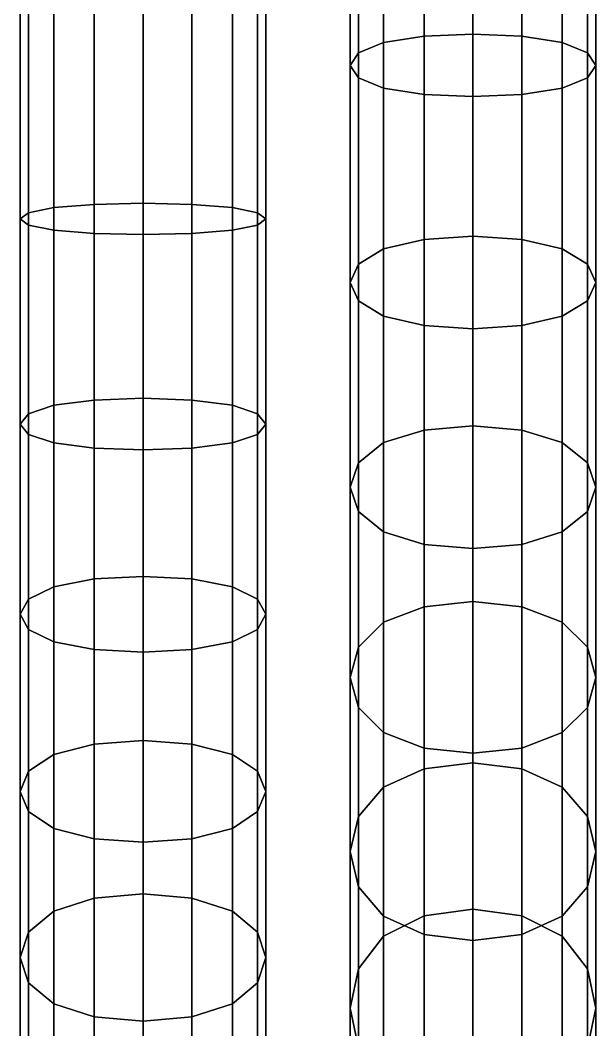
# Model space of a CAD drawing. Extents: x -10606 to 81047, y -69897 to 84397.
# Drawn here: x 65787 to 76256, y 15662 to 34024 of the extents above; entities that cross this region are included whole.
import ezdxf

# ---------------------------------------------------------------- set-up
doc = ezdxf.new("R2010")
doc.units = 0

msp = doc.modelspace()

# ---------------------------------------------------------------- linework, layer by layer
for points in [[(71939.171875, 37408.417969, 29088.236328), (72396.203125, 37505.609375, 29776.369141), (72396.203125, 33615.238281, 29970.71875), (71939.171875, 33428.035156, 29304.916016)], [(72396.203125, 37505.609375, 29776.369141), (73132.53125, 37565.929688, 30203.486328), (73132.53125, 33731.433594, 30383.976563), (72396.203125, 33615.238281, 29970.71875)], [(73132.53125, 37565.929688, 30203.486328), (74021.203125, 37586.035156, 30345.859375), (74021.203125, 33770.164063, 30521.730469), (73132.53125, 33731.433594, 30383.976563)], [(74021.203125, 37586.035156, 30345.859375), (74909.875, 37565.929688, 30203.486328), (74909.875, 33731.433594, 30383.976563), (74021.203125, 33770.164063, 30521.730469)], [(74909.875, 37565.929688, 30203.486328), (75646.203125, 37505.605469, 29776.369141), (75646.203125, 33615.238281, 29970.71875), (74909.875, 33731.433594, 30383.976563)], [(76103.234375, 37408.417969, 29088.236328), (76103.234375, 33428.035156, 29304.916016), (75646.203125, 33615.238281, 29970.71875), (75646.203125, 37505.605469, 29776.369141)], [(71786.828125, 37291.125, 28257.730469), (71939.171875, 37408.417969, 29088.236328), (71939.171875, 33428.035156, 29304.916016), (71786.828125, 33202.101563, 28501.357422)], [(71939.171875, 37173.828125, 27427.224609), (71786.828125, 37291.125, 28257.730469), (71786.828125, 33202.101563, 28501.357422), (71939.171875, 32976.167969, 27697.800781)], [(76255.578125, 37291.125, 28257.730469), (76255.578125, 33202.101563, 28501.357422), (76103.234375, 33428.035156, 29304.916016), (76103.234375, 37408.417969, 29088.236328)], [(76103.234375, 37173.828125, 27427.224609), (76103.234375, 32976.167969, 27697.800781), (76255.578125, 33202.101563, 28501.357422), (76255.578125, 37291.125, 28257.730469)], [(72396.203125, 37076.640625, 26739.091797), (71939.171875, 37173.828125, 27427.224609), (71939.171875, 32976.167969, 27697.800781), (72396.203125, 32788.964844, 27031.996094)], [(75646.203125, 37076.640625, 26739.091797), (75646.203125, 32788.964844, 27031.996094), (76103.234375, 32976.167969, 27697.800781), (76103.234375, 37173.828125, 27427.224609)], [(72396.203125, 37076.640625, 26739.091797), (72396.203125, 32788.964844, 27031.996094), (73132.53125, 32672.769531, 26618.738281), (73132.53125, 37016.320313, 26311.974609)], [(73132.53125, 37016.320313, 26311.974609), (73132.53125, 32672.769531, 26618.738281), (74021.203125, 32634.037109, 26480.986328), (74021.203125, 36996.210938, 26169.601563)], [(74021.203125, 36996.210938, 26169.601563), (74021.203125, 32634.037109, 26480.986328), (74909.875, 32672.769531, 26618.738281), (74909.875, 37016.320313, 26311.974609)], [(74909.875, 37016.320313, 26311.974609), (74909.875, 32672.769531, 26618.738281), (75646.203125, 32788.964844, 27031.996094), (75646.203125, 37076.640625, 26739.091797)], [(66396.203125, 30616.324219, 70914.5), (67132.53125, 30674.410156, 70475.632813), (67132.53125, 34547.867188, 71261.875), (66396.203125, 34519.242188, 71707.617188)], [(67132.53125, 30674.410156, 70475.632813), (68021.203125, 30693.773438, 70329.34375), (68021.203125, 34557.410156, 71113.296875), (67132.53125, 34547.867188, 71261.875)], [(68021.203125, 30693.773438, 70329.34375), (68909.875, 30674.410156, 70475.632813), (68909.875, 34547.867188, 71261.875), (68021.203125, 34557.410156, 71113.296875)], [(68909.875, 30674.410156, 70475.632813), (69646.203125, 30616.324219, 70914.5), (69646.203125, 34519.242188, 71707.617188), (68909.875, 34547.867188, 71261.875)], [(65939.171875, 30522.738281, 71621.5625), (65939.171875, 34473.125, 72425.75), (65786.828125, 34417.464844, 73292.46875), (65786.828125, 30409.791016, 72474.914063)], [(65786.828125, 30409.791016, 72474.914063), (65786.828125, 34417.464844, 73292.46875), (65939.171875, 34361.804688, 74159.179688), (65939.171875, 30296.841797, 73328.265625)], [(66396.203125, 30616.324219, 70914.5), (66396.203125, 34519.242188, 71707.617188), (65939.171875, 34473.125, 72425.75), (65939.171875, 30522.738281, 71621.5625)], [(65939.171875, 30296.841797, 73328.265625), (65939.171875, 34361.804688, 74159.179688), (66396.203125, 34315.6875, 74877.3125), (66396.203125, 30203.257813, 74035.328125)], [(69646.203125, 30616.324219, 70914.5), (70103.234375, 30522.738281, 71621.5625), (70103.234375, 34473.125, 72425.75), (69646.203125, 34519.242188, 71707.617188)], [(70103.234375, 30296.841797, 73328.265625), (69646.203125, 30203.257813, 74035.328125), (69646.203125, 34315.6875, 74877.3125), (70103.234375, 34361.804688, 74159.179688)], [(70103.234375, 30522.738281, 71621.5625), (70255.578125, 30409.791016, 72474.914063), (70255.578125, 34417.464844, 73292.46875), (70103.234375, 34473.125, 72425.75)], [(70255.578125, 30409.791016, 72474.914063), (70103.234375, 30296.841797, 73328.265625), (70103.234375, 34361.804688, 74159.179688), (70255.578125, 34417.464844, 73292.46875)], [(66396.203125, 30203.257813, 74035.328125), (66396.203125, 34315.6875, 74877.3125), (67132.53125, 34287.0625, 75323.054688), (67132.53125, 30145.171875, 74474.195313)], [(67132.53125, 30145.171875, 74474.195313), (67132.53125, 34287.0625, 75323.054688), (68021.203125, 34277.519531, 75471.632813), (68021.203125, 30125.808594, 74620.484375)], [(68021.203125, 30125.808594, 74620.484375), (68021.203125, 34277.519531, 75471.632813), (68909.875, 34287.0625, 75323.054688), (68909.875, 30145.171875, 74474.195313)], [(68909.875, 30145.171875, 74474.195313), (68909.875, 34287.0625, 75323.054688), (69646.203125, 34315.6875, 74877.3125), (69646.203125, 30203.257813, 74035.328125)], [(71939.171875, 33428.035156, 29304.916016), (72396.203125, 33615.238281, 29970.71875), (72396.203125, 29865.140625, 30588.105469), (71939.171875, 29587.914063, 29962.375)], [(72396.203125, 33615.238281, 29970.71875), (73132.53125, 33731.433594, 30383.976563), (73132.53125, 30037.212891, 30976.490234), (72396.203125, 29865.140625, 30588.105469)], [(73132.53125, 33731.433594, 30383.976563), (74021.203125, 33770.164063, 30521.730469), (74021.203125, 30094.570313, 31105.951172), (73132.53125, 30037.212891, 30976.490234)], [(74021.203125, 33770.164063, 30521.730469), (74909.875, 33731.433594, 30383.976563), (74909.875, 30037.212891, 30976.490234), (74021.203125, 30094.570313, 31105.951172)], [(74909.875, 33731.433594, 30383.976563), (75646.203125, 33615.238281, 29970.71875), (75646.203125, 29865.140625, 30588.105469), (74909.875, 30037.212891, 30976.490234)], [(76103.234375, 33428.035156, 29304.916016), (76103.234375, 29587.914063, 29962.375), (75646.203125, 29865.140625, 30588.105469), (75646.203125, 33615.238281, 29970.71875)], [(71786.828125, 33202.101563, 28501.357422), (71939.171875, 33428.035156, 29304.916016), (71939.171875, 29587.914063, 29962.375), (71786.828125, 29253.328125, 29207.183594)], [(76255.578125, 33202.101563, 28501.357422), (76255.578125, 29253.328125, 29207.183594), (76103.234375, 29587.914063, 29962.375), (76103.234375, 33428.035156, 29304.916016)], [(71939.171875, 32976.167969, 27697.800781), (71786.828125, 33202.101563, 28501.357422), (71786.828125, 29253.328125, 29207.183594), (71939.171875, 28918.742188, 28451.992188)], [(76103.234375, 32976.167969, 27697.800781), (76103.234375, 28918.742188, 28451.992188), (76255.578125, 29253.328125, 29207.183594), (76255.578125, 33202.101563, 28501.357422)], [(72396.203125, 32788.964844, 27031.996094), (71939.171875, 32976.167969, 27697.800781), (71939.171875, 28918.742188, 28451.992188), (72396.203125, 28641.515625, 27826.261719)], [(75646.203125, 32788.964844, 27031.996094), (75646.203125, 28641.515625, 27826.261719), (76103.234375, 28918.742188, 28451.992188), (76103.234375, 32976.167969, 27697.800781)], [(72396.203125, 32788.964844, 27031.996094), (72396.203125, 28641.515625, 27826.261719), (73132.53125, 28469.443359, 27437.876953), (73132.53125, 32672.769531, 26618.738281)], [(74909.875, 32672.769531, 26618.738281), (74909.875, 28469.443359, 27437.876953), (75646.203125, 28641.515625, 27826.261719), (75646.203125, 32788.964844, 27031.996094)], [(73132.53125, 32672.769531, 26618.738281), (73132.53125, 28469.443359, 27437.876953), (74021.203125, 28412.085938, 27308.416016), (74021.203125, 32634.037109, 26480.986328)], [(74021.203125, 32634.037109, 26480.986328), (74021.203125, 28412.085938, 27308.416016), (74909.875, 28469.443359, 27437.876953), (74909.875, 32672.769531, 26618.738281)], [(66396.203125, 27019.804688, 69620.492188), (67132.53125, 27116.033203, 69192.992188), (67132.53125, 30674.410156, 70475.632813), (66396.203125, 30616.324219, 70914.5)], [(67132.53125, 27116.033203, 69192.992188), (68021.203125, 27148.109375, 69050.484375), (68021.203125, 30693.773438, 70329.34375), (67132.53125, 30674.410156, 70475.632813)], [(68021.203125, 27148.109375, 69050.484375), (68909.875, 27116.033203, 69192.992188), (68909.875, 30674.410156, 70475.632813), (68021.203125, 30693.773438, 70329.34375)], [(68909.875, 27116.033203, 69192.992188), (69646.203125, 27019.804688, 69620.492188), (69646.203125, 30616.324219, 70914.5), (68909.875, 30674.410156, 70475.632813)], [(65786.828125, 26677.654297, 71140.507813), (65939.171875, 26864.767578, 70309.25), (65939.171875, 30522.738281, 71621.5625), (65786.828125, 30409.791016, 72474.914063)], [(65939.171875, 26864.767578, 70309.25), (66396.203125, 27019.804688, 69620.492188), (66396.203125, 30616.324219, 70914.5), (65939.171875, 30522.738281, 71621.5625)], [(70103.234375, 26864.767578, 70309.25), (70103.234375, 30522.738281, 71621.5625), (69646.203125, 30616.324219, 70914.5), (69646.203125, 27019.804688, 69620.492188)], [(70255.578125, 26677.654297, 71140.507813), (70255.578125, 30409.791016, 72474.914063), (70103.234375, 30522.738281, 71621.5625), (70103.234375, 26864.767578, 70309.25)], [(65939.171875, 26490.541016, 71971.765625), (65786.828125, 26677.654297, 71140.507813), (65786.828125, 30409.791016, 72474.914063), (65939.171875, 30296.841797, 73328.265625)], [(70103.234375, 26490.541016, 71971.765625), (70103.234375, 30296.841797, 73328.265625), (70255.578125, 30409.791016, 72474.914063), (70255.578125, 26677.654297, 71140.507813)], [(66396.203125, 26335.503906, 72660.523438), (65939.171875, 26490.541016, 71971.765625), (65939.171875, 30296.841797, 73328.265625), (66396.203125, 30203.257813, 74035.328125)], [(66396.203125, 26335.503906, 72660.523438), (66396.203125, 30203.257813, 74035.328125), (67132.53125, 30145.171875, 74474.195313), (67132.53125, 26239.273438, 73088.03125)], [(67132.53125, 26239.273438, 73088.03125), (67132.53125, 30145.171875, 74474.195313), (68021.203125, 30125.808594, 74620.484375), (68021.203125, 26207.197266, 73230.53125)], [(68021.203125, 26207.197266, 73230.53125), (68021.203125, 30125.808594, 74620.484375), (68909.875, 30145.171875, 74474.195313), (68909.875, 26239.273438, 73088.03125)], [(68909.875, 26239.273438, 73088.03125), (68909.875, 30145.171875, 74474.195313), (69646.203125, 30203.257813, 74035.328125), (69646.203125, 26335.503906, 72660.523438)], [(69646.203125, 26335.503906, 72660.523438), (69646.203125, 30203.257813, 74035.328125), (70103.234375, 30296.841797, 73328.265625), (70103.234375, 26490.541016, 71971.765625)], [(72396.203125, 29865.140625, 30588.105469), (73132.53125, 30037.212891, 30976.490234), (73132.53125, 26569.443359, 31972.552734), (72396.203125, 26341.183594, 31619.603516)], [(73132.53125, 30037.212891, 30976.490234), (74021.203125, 30094.570313, 31105.951172), (74021.203125, 26645.529297, 32090.201172), (73132.53125, 26569.443359, 31972.552734)], [(74021.203125, 30094.570313, 31105.951172), (74909.875, 30037.212891, 30976.490234), (74909.875, 26569.443359, 31972.552734), (74021.203125, 26645.529297, 32090.201172)], [(74909.875, 30037.212891, 30976.490234), (75646.203125, 29865.140625, 30588.105469), (75646.203125, 26341.183594, 31619.603516), (74909.875, 26569.443359, 31972.552734)], [(71939.171875, 29587.914063, 29962.375), (72396.203125, 29865.140625, 30588.105469), (72396.203125, 26341.183594, 31619.603516), (71939.171875, 25973.433594, 31050.964844)], [(76103.234375, 29587.914063, 29962.375), (76103.234375, 25973.433594, 31050.964844), (75646.203125, 26341.183594, 31619.603516), (75646.203125, 29865.140625, 30588.105469)], [(71786.828125, 29253.328125, 29207.183594), (71939.171875, 29587.914063, 29962.375), (71939.171875, 25973.433594, 31050.964844), (71786.828125, 25529.597656, 30364.677734)], [(76255.578125, 29253.328125, 29207.183594), (76255.578125, 25529.597656, 30364.677734), (76103.234375, 25973.433594, 31050.964844), (76103.234375, 29587.914063, 29962.375)], [(71939.171875, 28918.742188, 28451.992188), (71786.828125, 29253.328125, 29207.183594), (71786.828125, 25529.597656, 30364.677734), (71939.171875, 25085.761719, 29678.388672)], [(76103.234375, 28918.742188, 28451.992188), (76103.234375, 25085.761719, 29678.388672), (76255.578125, 25529.597656, 30364.677734), (76255.578125, 29253.328125, 29207.183594)], [(72396.203125, 28641.515625, 27826.261719), (71939.171875, 28918.742188, 28451.992188), (71939.171875, 25085.761719, 29678.388672), (72396.203125, 24718.011719, 29109.75)], [(75646.203125, 28641.515625, 27826.261719), (75646.203125, 24718.011719, 29109.75), (76103.234375, 25085.761719, 29678.388672), (76103.234375, 28918.742188, 28451.992188)], [(72396.203125, 28641.515625, 27826.261719), (72396.203125, 24718.011719, 29109.75), (73132.53125, 24489.751953, 28756.802734), (73132.53125, 28469.443359, 27437.876953)], [(73132.53125, 28469.443359, 27437.876953), (73132.53125, 24489.751953, 28756.802734), (74021.203125, 24413.666016, 28639.152344), (74021.203125, 28412.085938, 27308.416016)], [(74021.203125, 28412.085938, 27308.416016), (74021.203125, 24413.666016, 28639.152344), (74909.875, 24489.751953, 28756.802734), (74909.875, 28469.443359, 27437.876953)], [(74909.875, 28469.443359, 27437.876953), (74909.875, 24489.751953, 28756.802734), (75646.203125, 24718.011719, 29109.75), (75646.203125, 28641.515625, 27826.261719)], [(65939.171875, 23493.193359, 68576.046875), (66396.203125, 23720.345703, 67913.726563), (66396.203125, 27019.804688, 69620.492188), (65939.171875, 26864.767578, 70309.25)], [(66396.203125, 23720.345703, 67913.726563), (67132.53125, 23861.337891, 67502.632813), (67132.53125, 27116.033203, 69192.992188), (66396.203125, 27019.804688, 69620.492188)], [(67132.53125, 23861.337891, 67502.632813), (68021.203125, 23908.335938, 67365.601563), (68021.203125, 27148.109375, 69050.484375), (67132.53125, 27116.033203, 69192.992188)], [(68021.203125, 23908.335938, 67365.601563), (68909.875, 23861.337891, 67502.632813), (68909.875, 27116.033203, 69192.992188), (68021.203125, 27148.109375, 69050.484375)], [(68909.875, 23861.337891, 67502.632813), (69646.203125, 23720.345703, 67913.726563), (69646.203125, 27019.804688, 69620.492188), (68909.875, 27116.033203, 69192.992188)], [(70103.234375, 23493.193359, 68576.046875), (70103.234375, 26864.767578, 70309.25), (69646.203125, 27019.804688, 69620.492188), (69646.203125, 23720.345703, 67913.726563)], [(65786.828125, 23219.041016, 69375.40625), (65939.171875, 23493.193359, 68576.046875), (65939.171875, 26864.767578, 70309.25), (65786.828125, 26677.654297, 71140.507813)], [(70255.578125, 23219.041016, 69375.40625), (70255.578125, 26677.654297, 71140.507813), (70103.234375, 26864.767578, 70309.25), (70103.234375, 23493.193359, 68576.046875)], [(65939.171875, 22944.890625, 70174.757813), (65786.828125, 23219.041016, 69375.40625), (65786.828125, 26677.654297, 71140.507813), (65939.171875, 26490.541016, 71971.765625)], [(70103.234375, 22944.890625, 70174.757813), (70103.234375, 26490.541016, 71971.765625), (70255.578125, 26677.654297, 71140.507813), (70255.578125, 23219.041016, 69375.40625)], [(73132.53125, 26569.443359, 31972.552734), (74021.203125, 26645.529297, 32090.201172), (74021.203125, 23449.097656, 33484.453125), (73132.53125, 23355.068359, 33380.785156)], [(74021.203125, 26645.529297, 32090.201172), (74909.875, 26569.443359, 31972.552734), (74909.875, 23355.068359, 33380.785156), (74021.203125, 23449.097656, 33484.453125)], [(66396.203125, 22717.738281, 70837.078125), (65939.171875, 22944.890625, 70174.757813), (65939.171875, 26490.541016, 71971.765625), (66396.203125, 26335.503906, 72660.523438)], [(69646.203125, 22717.738281, 70837.078125), (69646.203125, 26335.503906, 72660.523438), (70103.234375, 26490.541016, 71971.765625), (70103.234375, 22944.890625, 70174.757813)], [(72396.203125, 26341.183594, 31619.603516), (73132.53125, 26569.443359, 31972.552734), (73132.53125, 23355.068359, 33380.785156), (72396.203125, 23072.984375, 33069.789063)], [(74909.875, 26569.443359, 31972.552734), (75646.203125, 26341.183594, 31619.603516), (75646.203125, 23072.984375, 33069.789063), (74909.875, 23355.068359, 33380.785156)], [(66396.203125, 22717.738281, 70837.078125), (66396.203125, 26335.503906, 72660.523438), (67132.53125, 26239.273438, 73088.03125), (67132.53125, 22576.746094, 71248.171875)], [(68909.875, 22576.746094, 71248.171875), (68909.875, 26239.273438, 73088.03125), (69646.203125, 26335.503906, 72660.523438), (69646.203125, 22717.738281, 70837.078125)], [(71939.171875, 25973.433594, 31050.964844), (72396.203125, 26341.183594, 31619.603516), (72396.203125, 23072.984375, 33069.789063), (71939.171875, 22618.513672, 32568.736328)], [(76103.234375, 25973.433594, 31050.964844), (76103.234375, 22618.513672, 32568.736328), (75646.203125, 23072.984375, 33069.789063), (75646.203125, 26341.183594, 31619.603516)], [(67132.53125, 22576.746094, 71248.171875), (67132.53125, 26239.273438, 73088.03125), (68021.203125, 26207.197266, 73230.53125), (68021.203125, 22529.748047, 71385.203125)], [(68021.203125, 22529.748047, 71385.203125), (68021.203125, 26207.197266, 73230.53125), (68909.875, 26239.273438, 73088.03125), (68909.875, 22576.746094, 71248.171875)], [(71786.828125, 25529.597656, 30364.677734), (71939.171875, 25973.433594, 31050.964844), (71939.171875, 22618.513672, 32568.736328), (71786.828125, 22070.015625, 31964.019531)], [(76255.578125, 25529.597656, 30364.677734), (76255.578125, 22070.015625, 31964.019531), (76103.234375, 22618.513672, 32568.736328), (76103.234375, 25973.433594, 31050.964844)], [(71939.171875, 25085.761719, 29678.388672), (71786.828125, 25529.597656, 30364.677734), (71786.828125, 22070.015625, 31964.019531), (71939.171875, 21521.517578, 31359.302734)], [(76103.234375, 25085.761719, 29678.388672), (76103.234375, 21521.517578, 31359.302734), (76255.578125, 22070.015625, 31964.019531), (76255.578125, 25529.597656, 30364.677734)], [(72396.203125, 24718.011719, 29109.75), (71939.171875, 25085.761719, 29678.388672), (71939.171875, 21521.517578, 31359.302734), (72396.203125, 21067.048828, 30858.25)], [(75646.203125, 24718.011719, 29109.75), (75646.203125, 21067.048828, 30858.25), (76103.234375, 21521.517578, 31359.302734), (76103.234375, 25085.761719, 29678.388672)], [(72396.203125, 24718.011719, 29109.75), (72396.203125, 21067.048828, 30858.25), (73132.53125, 20784.962891, 30547.253906), (73132.53125, 24489.751953, 28756.802734)], [(74909.875, 24489.751953, 28756.802734), (74909.875, 20784.962891, 30547.253906), (75646.203125, 21067.048828, 30858.25), (75646.203125, 24718.011719, 29109.75)], [(73132.53125, 24489.751953, 28756.802734), (73132.53125, 20784.962891, 30547.253906), (74021.203125, 20690.935547, 30443.587891), (74021.203125, 24413.666016, 28639.152344)], [(74021.203125, 24413.666016, 28639.152344), (74021.203125, 20690.935547, 30443.587891), (74909.875, 20784.962891, 30547.253906), (74909.875, 24489.751953, 28756.802734)], [(67132.53125, 20858.484375, 65525.449219), (68021.203125, 20921.496094, 65395.765625), (68021.203125, 23908.335938, 67365.601563), (67132.53125, 23861.337891, 67502.632813)], [(68021.203125, 20921.496094, 65395.765625), (68909.875, 20858.484375, 65525.449219), (68909.875, 23861.337891, 67502.632813), (68021.203125, 23908.335938, 67365.601563)], [(65939.171875, 20364.904297, 66541.304688), (66396.203125, 20669.453125, 65914.5), (66396.203125, 23720.345703, 67913.726563), (65939.171875, 23493.193359, 68576.046875)], [(66396.203125, 20669.453125, 65914.5), (67132.53125, 20858.484375, 65525.449219), (67132.53125, 23861.337891, 67502.632813), (66396.203125, 23720.345703, 67913.726563)], [(68909.875, 20858.484375, 65525.449219), (69646.203125, 20669.453125, 65914.5), (69646.203125, 23720.345703, 67913.726563), (68909.875, 23861.337891, 67502.632813)], [(70103.234375, 20364.904297, 66541.304688), (70103.234375, 23493.193359, 68576.046875), (69646.203125, 23720.345703, 67913.726563), (69646.203125, 20669.453125, 65914.5)], [(65786.828125, 19997.34375, 67297.789063), (65939.171875, 20364.904297, 66541.304688), (65939.171875, 23493.193359, 68576.046875), (65786.828125, 23219.041016, 69375.40625)], [(70255.578125, 19997.34375, 67297.789063), (70255.578125, 23219.041016, 69375.40625), (70103.234375, 23493.193359, 68576.046875), (70103.234375, 20364.904297, 66541.304688)], [(72396.203125, 23072.984375, 33069.789063), (73132.53125, 23355.068359, 33380.785156), (73132.53125, 20406.228516, 35214.082031), (72396.203125, 20076.089844, 34946.605469)], [(73132.53125, 23355.068359, 33380.785156), (74021.203125, 23449.097656, 33484.453125), (74021.203125, 20516.273438, 35303.242188), (73132.53125, 20406.228516, 35214.082031)], [(74021.203125, 23449.097656, 33484.453125), (74909.875, 23355.068359, 33380.785156), (74909.875, 20406.228516, 35214.082031), (74021.203125, 20516.273438, 35303.242188)], [(74909.875, 23355.068359, 33380.785156), (75646.203125, 23072.984375, 33069.789063), (75646.203125, 20076.089844, 34946.605469), (74909.875, 20406.228516, 35214.082031)], [(65939.171875, 19629.783203, 68054.273438), (65786.828125, 19997.34375, 67297.789063), (65786.828125, 23219.041016, 69375.40625), (65939.171875, 22944.890625, 70174.757813)], [(70103.234375, 19629.783203, 68054.273438), (70103.234375, 22944.890625, 70174.757813), (70255.578125, 23219.041016, 69375.40625), (70255.578125, 19997.34375, 67297.789063)], [(71939.171875, 22618.513672, 32568.736328), (72396.203125, 23072.984375, 33069.789063), (72396.203125, 20076.089844, 34946.605469), (71939.171875, 19544.203125, 34515.664063)], [(76103.234375, 22618.513672, 32568.736328), (76103.234375, 19544.203125, 34515.664063), (75646.203125, 20076.089844, 34946.605469), (75646.203125, 23072.984375, 33069.789063)], [(66396.203125, 19325.232422, 68681.078125), (65939.171875, 19629.783203, 68054.273438), (65939.171875, 22944.890625, 70174.757813), (66396.203125, 22717.738281, 70837.078125)], [(69646.203125, 19325.232422, 68681.078125), (69646.203125, 22717.738281, 70837.078125), (70103.234375, 22944.890625, 70174.757813), (70103.234375, 19629.783203, 68054.273438)], [(66396.203125, 19325.232422, 68681.078125), (66396.203125, 22717.738281, 70837.078125), (67132.53125, 22576.746094, 71248.171875), (67132.53125, 19136.203125, 69070.125)], [(68909.875, 19136.203125, 69070.125), (68909.875, 22576.746094, 71248.171875), (69646.203125, 22717.738281, 70837.078125), (69646.203125, 19325.232422, 68681.078125)], [(71786.828125, 22070.015625, 31964.019531), (71939.171875, 22618.513672, 32568.736328), (71939.171875, 19544.203125, 34515.664063), (71786.828125, 18902.269531, 33995.566406)], [(76255.578125, 22070.015625, 31964.019531), (76255.578125, 18902.269531, 33995.566406), (76103.234375, 19544.203125, 34515.664063), (76103.234375, 22618.513672, 32568.736328)], [(67132.53125, 19136.203125, 69070.125), (67132.53125, 22576.746094, 71248.171875), (68021.203125, 22529.748047, 71385.203125), (68021.203125, 19073.191406, 69199.8125)], [(68021.203125, 19073.191406, 69199.8125), (68021.203125, 22529.748047, 71385.203125), (68909.875, 22576.746094, 71248.171875), (68909.875, 19136.203125, 69070.125)], [(71939.171875, 21521.517578, 31359.302734), (71786.828125, 22070.015625, 31964.019531), (71786.828125, 18902.269531, 33995.566406), (71939.171875, 18260.335938, 33475.46875)], [(76103.234375, 21521.517578, 31359.302734), (76103.234375, 18260.335938, 33475.46875), (76255.578125, 18902.269531, 33995.566406), (76255.578125, 22070.015625, 31964.019531)], [(72396.203125, 21067.048828, 30858.25), (71939.171875, 21521.517578, 31359.302734), (71939.171875, 18260.335938, 33475.46875), (72396.203125, 17728.447266, 33044.53125)], [(75646.203125, 21067.048828, 30858.25), (75646.203125, 17728.447266, 33044.53125), (76103.234375, 18260.335938, 33475.46875), (76103.234375, 21521.517578, 31359.302734)], [(72396.203125, 21067.048828, 30858.25), (72396.203125, 17728.447266, 33044.53125), (73132.53125, 17398.310547, 32777.050781), (73132.53125, 20784.962891, 30547.253906)], [(74909.875, 20784.962891, 30547.253906), (74909.875, 17398.310547, 32777.050781), (75646.203125, 17728.447266, 33044.53125), (75646.203125, 21067.048828, 30858.25)], [(66396.203125, 17818.626953, 63743.09375), (67132.53125, 18055.630859, 63382.316406), (67132.53125, 20858.484375, 65525.449219), (66396.203125, 20669.453125, 65914.5)], [(67132.53125, 18055.630859, 63382.316406), (68021.203125, 18134.632813, 63262.054688), (68021.203125, 20921.496094, 65395.765625), (67132.53125, 20858.484375, 65525.449219)], [(68021.203125, 18134.632813, 63262.054688), (68909.875, 18055.630859, 63382.316406), (68909.875, 20858.484375, 65525.449219), (68021.203125, 20921.496094, 65395.765625)], [(68909.875, 18055.630859, 63382.316406), (69646.203125, 17818.626953, 63743.09375), (69646.203125, 20669.453125, 65914.5), (68909.875, 20858.484375, 65525.449219)], [(73132.53125, 20784.962891, 30547.253906), (73132.53125, 17398.310547, 32777.050781), (74021.203125, 17288.263672, 32687.890625), (74021.203125, 20690.935547, 30443.587891)], [(74021.203125, 20690.935547, 30443.587891), (74021.203125, 17288.263672, 32687.890625), (74909.875, 17398.310547, 32777.050781), (74909.875, 20784.962891, 30547.253906)], [(65939.171875, 17436.787109, 64324.34375), (66396.203125, 17818.626953, 63743.09375), (66396.203125, 20669.453125, 65914.5), (65939.171875, 20364.904297, 66541.304688)], [(70103.234375, 17436.787109, 64324.34375), (70103.234375, 20364.904297, 66541.304688), (69646.203125, 20669.453125, 65914.5), (69646.203125, 17818.626953, 63743.09375)], [(72396.203125, 20076.089844, 34946.605469), (73132.53125, 20406.228516, 35214.082031), (73132.53125, 17735.056641, 37485.335938), (72396.203125, 17366.052734, 37257.996094)], [(73132.53125, 20406.228516, 35214.082031), (74021.203125, 20516.273438, 35303.242188), (74021.203125, 17858.056641, 37561.117188), (73132.53125, 17735.056641, 37485.335938)], [(74021.203125, 20516.273438, 35303.242188), (74909.875, 20406.228516, 35214.082031), (74909.875, 17735.056641, 37485.335938), (74021.203125, 17858.056641, 37561.117188)], [(74909.875, 20406.228516, 35214.082031), (75646.203125, 20076.089844, 34946.605469), (75646.203125, 17366.052734, 37257.996094), (74909.875, 17735.056641, 37485.335938)], [(65786.828125, 16975.945313, 65025.855469), (65939.171875, 17436.787109, 64324.34375), (65939.171875, 20364.904297, 66541.304688), (65786.828125, 19997.34375, 67297.789063)], [(70255.578125, 16975.945313, 65025.855469), (70255.578125, 19997.34375, 67297.789063), (70103.234375, 20364.904297, 66541.304688), (70103.234375, 17436.787109, 64324.34375)], [(71939.171875, 19544.203125, 34515.664063), (72396.203125, 20076.089844, 34946.605469), (72396.203125, 17366.052734, 37257.996094), (71939.171875, 16771.546875, 36891.726563)], [(76103.234375, 19544.203125, 34515.664063), (76103.234375, 16771.546875, 36891.726563), (75646.203125, 17366.052734, 37257.996094), (75646.203125, 20076.089844, 34946.605469)], [(65939.171875, 16515.105469, 65727.367188), (65786.828125, 16975.945313, 65025.855469), (65786.828125, 19997.34375, 67297.789063), (65939.171875, 19629.783203, 68054.273438)], [(70103.234375, 16515.105469, 65727.367188), (70103.234375, 19629.783203, 68054.273438), (70255.578125, 19997.34375, 67297.789063), (70255.578125, 16975.945313, 65025.855469)], [(66396.203125, 16133.265625, 66308.617188), (65939.171875, 16515.105469, 65727.367188), (65939.171875, 19629.783203, 68054.273438), (66396.203125, 19325.232422, 68681.078125)], [(69646.203125, 16133.265625, 66308.617188), (69646.203125, 19325.232422, 68681.078125), (70103.234375, 19629.783203, 68054.273438), (70103.234375, 16515.105469, 65727.367188)], [(71786.828125, 18902.269531, 33995.566406), (71939.171875, 19544.203125, 34515.664063), (71939.171875, 16771.546875, 36891.726563), (71786.828125, 16054.041016, 36449.675781)], [(76255.578125, 18902.269531, 33995.566406), (76255.578125, 16054.041016, 36449.675781), (76103.234375, 16771.546875, 36891.726563), (76103.234375, 19544.203125, 34515.664063)], [(66396.203125, 16133.265625, 66308.617188), (66396.203125, 19325.232422, 68681.078125), (67132.53125, 19136.203125, 69070.125), (67132.53125, 15896.261719, 66669.398438)], [(68909.875, 15896.261719, 66669.398438), (68909.875, 19136.203125, 69070.125), (69646.203125, 19325.232422, 68681.078125), (69646.203125, 16133.265625, 66308.617188)], [(67132.53125, 15896.261719, 66669.398438), (67132.53125, 19136.203125, 69070.125), (68021.203125, 19073.191406, 69199.8125), (68021.203125, 15817.260742, 66789.65625)], [(68021.203125, 15817.260742, 66789.65625), (68021.203125, 19073.191406, 69199.8125), (68909.875, 19136.203125, 69070.125), (68909.875, 15896.261719, 66669.398438)], [(71939.171875, 18260.335938, 33475.46875), (71786.828125, 18902.269531, 33995.566406), (71786.828125, 16054.041016, 36449.675781), (71939.171875, 15336.53418, 36007.625)], [(76103.234375, 18260.335938, 33475.46875), (76103.234375, 15336.53418, 36007.625), (76255.578125, 16054.041016, 36449.675781), (76255.578125, 18902.269531, 33995.566406)], [(72396.203125, 17728.447266, 33044.53125), (71939.171875, 18260.335938, 33475.46875), (71939.171875, 15336.53418, 36007.625), (72396.203125, 14742.02832, 35641.355469)], [(75646.203125, 17728.447266, 33044.53125), (75646.203125, 14742.02832, 35641.355469), (76103.234375, 15336.53418, 36007.625), (76103.234375, 18260.335938, 33475.46875)], [(66396.203125, 15131.174805, 61494.847656), (67132.53125, 15413.025391, 61168.308594), (67132.53125, 18055.630859, 63382.316406), (66396.203125, 17818.626953, 63743.09375)], [(67132.53125, 15413.025391, 61168.308594), (68021.203125, 15506.975586, 61059.460938), (68021.203125, 18134.632813, 63262.054688), (67132.53125, 18055.630859, 63382.316406)], [(68021.203125, 15506.975586, 61059.460938), (68909.875, 15413.025391, 61168.308594), (68909.875, 18055.630859, 63382.316406), (68021.203125, 18134.632813, 63262.054688)], [(68909.875, 15413.025391, 61168.308594), (69646.203125, 15131.174805, 61494.847656), (69646.203125, 17818.626953, 63743.09375), (68909.875, 18055.630859, 63382.316406)], [(65939.171875, 14677.083008, 62020.9375), (66396.203125, 15131.174805, 61494.847656), (66396.203125, 17818.626953, 63743.09375), (65939.171875, 17436.787109, 64324.34375)], [(70103.234375, 14677.083008, 62020.9375), (70103.234375, 17436.787109, 64324.34375), (69646.203125, 17818.626953, 63743.09375), (69646.203125, 15131.174805, 61494.847656)], [(73132.53125, 17735.056641, 37485.335938), (74021.203125, 17858.056641, 37561.117188), (74021.195313, 15473.517578, 40253.992188), (73132.546875, 15341.394531, 40189.242188)], [(74021.203125, 17858.056641, 37561.117188), (74909.875, 17735.056641, 37485.335938), (74909.84375, 15341.416016, 40189.242188), (74021.195313, 15473.517578, 40253.992188)], [(72396.203125, 17366.052734, 37257.996094), (73132.53125, 17735.056641, 37485.335938), (73132.546875, 15341.394531, 40189.242188), (72396.242188, 14945.052734, 39994.996094)], [(72396.203125, 17728.447266, 33044.53125), (72396.203125, 14742.02832, 35641.355469), (73132.53125, 14373.025391, 35414.015625), (73132.53125, 17398.310547, 32777.050781)], [(74909.875, 17735.056641, 37485.335938), (75646.203125, 17366.052734, 37257.996094), (75646.15625, 14945.085938, 39995), (74909.84375, 15341.416016, 40189.242188)], [(74909.875, 17398.310547, 32777.050781), (74909.875, 14373.025391, 35414.015625), (75646.203125, 14742.02832, 35641.355469), (75646.203125, 17728.447266, 33044.53125)], [(65786.828125, 14129.041016, 62655.875), (65939.171875, 14677.083008, 62020.9375), (65939.171875, 17436.787109, 64324.34375), (65786.828125, 16975.945313, 65025.855469)], [(70255.578125, 14129.041016, 62655.875), (70255.578125, 16975.945313, 65025.855469), (70103.234375, 17436.787109, 64324.34375), (70103.234375, 14677.083008, 62020.9375)], [(71939.171875, 16771.546875, 36891.726563), (72396.203125, 17366.052734, 37257.996094), (72396.242188, 14945.052734, 39994.996094), (71939.21875, 14306.513672, 39682.046875)], [(73132.53125, 17398.310547, 32777.050781), (73132.53125, 14373.025391, 35414.015625), (74021.203125, 14250.023438, 35338.234375), (74021.203125, 17288.263672, 32687.890625)], [(74021.203125, 17288.263672, 32687.890625), (74021.203125, 14250.023438, 35338.234375), (74909.875, 14373.025391, 35414.015625), (74909.875, 17398.310547, 32777.050781)], [(76103.234375, 16771.546875, 36891.726563), (76103.171875, 14306.541016, 39682.050781), (75646.15625, 14945.085938, 39995), (75646.203125, 17366.052734, 37257.996094)], [(65939.171875, 13581, 63290.8125), (65786.828125, 14129.041016, 62655.875), (65786.828125, 16975.945313, 65025.855469), (65939.171875, 16515.105469, 65727.367188)], [(70103.234375, 13581, 63290.8125), (70103.234375, 16515.105469, 65727.367188), (70255.578125, 16975.945313, 65025.855469), (70255.578125, 14129.041016, 62655.875)], [(71786.828125, 16054.041016, 36449.675781), (71939.171875, 16771.546875, 36891.726563), (71939.21875, 14306.513672, 39682.046875), (71786.882813, 13535.867188, 39304.347656)], [(76255.578125, 16054.041016, 36449.675781), (76255.515625, 13535.879883, 39304.351563), (76103.171875, 14306.541016, 39682.050781), (76103.234375, 16771.546875, 36891.726563)], [(66396.203125, 13126.908203, 63816.902344), (65939.171875, 13581, 63290.8125), (65939.171875, 16515.105469, 65727.367188), (66396.203125, 16133.265625, 66308.617188)], [(69646.203125, 13126.908203, 63816.902344), (69646.203125, 16133.265625, 66308.617188), (70103.234375, 16515.105469, 65727.367188), (70103.234375, 13581, 63290.8125)], [(66396.203125, 13126.908203, 63816.902344), (66396.203125, 16133.265625, 66308.617188), (67132.53125, 15896.261719, 66669.398438), (67132.53125, 12845.058594, 64143.441406)], [(68909.875, 12845.058594, 64143.441406), (68909.875, 15896.261719, 66669.398438), (69646.203125, 16133.265625, 66308.617188), (69646.203125, 13126.908203, 63816.902344)], [(71939.171875, 15336.53418, 36007.625), (71786.828125, 16054.041016, 36449.675781), (71786.882813, 13535.867188, 39304.347656), (71939.21875, 12765.22168, 38926.648438)], [(76103.234375, 15336.53418, 36007.625), (76103.171875, 12765.217773, 38926.65625), (76255.515625, 13535.879883, 39304.351563), (76255.578125, 16054.041016, 36449.675781)], [(67132.53125, 12845.058594, 64143.441406), (67132.53125, 15896.261719, 66669.398438), (68021.203125, 15817.260742, 66789.65625), (68021.203125, 12751.108398, 64252.289063)], [(68021.203125, 12751.108398, 64252.289063), (68021.203125, 15817.260742, 66789.65625), (68909.875, 15896.261719, 66669.398438), (68909.875, 12845.058594, 64143.441406)]]:
    msp.add_3dface(points)

doc.saveas('drawing.dxf')
